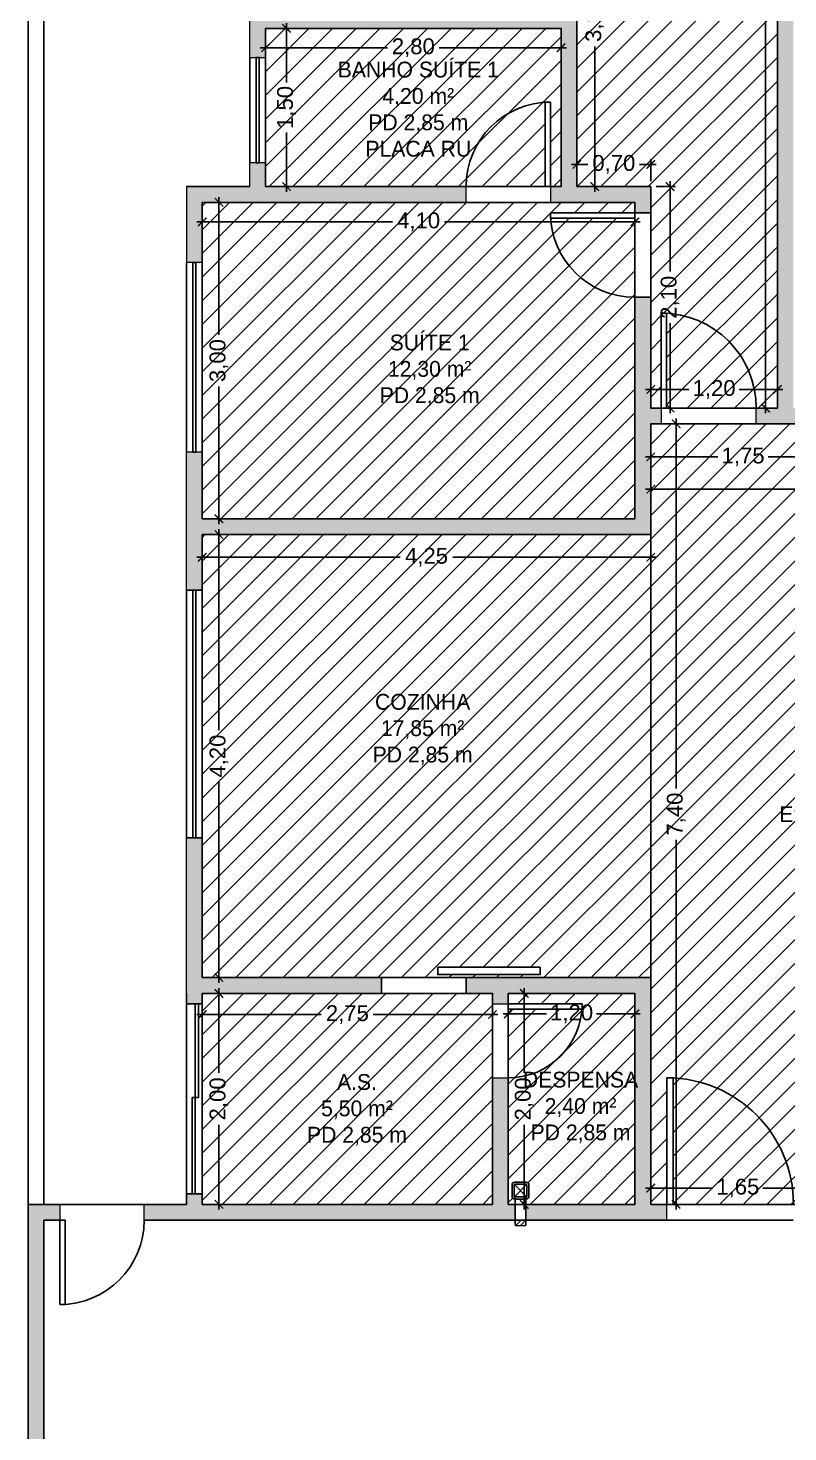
# Model space of a CAD drawing. Header units: metres. Extents: x 2690 to 3939, y 743 to 1123.
# Drawn here: x 3829.04 to 3836.24, y 778.13 to 791.44 of the extents above; entities that cross this region are included whole.
import ezdxf

# ---------------------------------------------------------------- set-up
doc = ezdxf.new("R2010")
doc.units = ezdxf.units.M
doc.set_wipeout_variables(frame=1)
doc.header["$PDMODE"] = 35
doc.linetypes.add('CYPELINEA', pattern=[0])
doc.linetypes.add('HIDDEN', pattern=[0.375, 0.25, -0.125])
for name, color, linetype in [('001', 1, 'Continuous'), ('01', 1, 'Continuous'), ('02', 2, 'Continuous'), ('02-BALDR-VIGA-EIXO-LOCAÇÃO', 1, 'Continuous'), ('03', 3, 'Continuous'), ('04', 4, 'Continuous'), ('1MOBILIÁRIOS', 1, 'Continuous'), ('_a const_hum', 253, 'Continuous'), ('_parede int', 4, 'Continuous'), ('A CONSTRUIR', 10, 'Continuous'), ('ARQ-MOB', 1, 'Continuous'), ('caixilho', 2, 'Continuous'), ('TEXTOS', 3, 'CYPELINEA')]:
    doc.layers.add(name, color=color, linetype=linetype)
doc.layers.add('ALVENARIA', color=4, linetype='Continuous', lineweight=18)
doc.styles.add('ARIAL', font='arial.ttf')
doc.styles.add('ESCALA 1-100', font='GOTHIC.TTF', dxfattribs={"height": 0.15})
doc.dimstyles.new('SALVADOR 1-100 LC', dxfattribs={"dimtxt": 0.15, "dimasz": 0.08, "dimexe": 0.05, "dimexo": 0.05, "dimgap": 0.05, "dimtad": 0, "dimzin": 0, "dimtxsty": 'ARIAL', "dimblk": 'ARCHTICK', "dimcen": 0, "dimdle": 0.05, "dimclrd": 252, "dimclre": 252, "dimclrt": 2, "dimadec": 0, "dimazin": 0, "dimtfac": 1, "dimtofl": 0, "dimtmove": 0, "dimatfit": 3, "dimldrblk": 'OPEN30', "dimfxl": 0, "dimtolj": 1, "dimtzin": 0, "dimlwd": 25, "dimlwe": 25, "dimarcsym": 0})

# ---------------------------------------------------------------- blocks, each defined once
blk = doc.blocks.new('*U7')
at = {"layer": '02'}
for p, q in [((0, 0), (0, 0.9)), ((0, 0.9), (0.05, 0.9)), ((0.05, 0.9), (0.05, 0)), ((0.05, 0), (0, 0))]:
    blk.add_line(p, q, dxfattribs=at)
at = {"layer": '02', "ltscale": 0.05}
blk.add_arc((0, 0), 0.9, 0, 90, dxfattribs=at)
blk = doc.blocks.new('*U4')
at = {"layer": '02'}
for p, q in [((-0.05, 0.8), (-0.05, 0)), ((0, 0.8), (-0.05, 0.8)), ((0, 0), (0, 0.8)), ((-0.05, 0), (0, 0))]:
    blk.add_line(p, q, dxfattribs=at)
at = {"layer": '02', "ltscale": 0.05}
blk.add_arc((0, 0), 0.8, 90, 180, dxfattribs=at)
blk = doc.blocks.new('*U6')
at = {"layer": '02'}
for p, q in [((0, 0), (0, 1)), ((0, 1), (0.05, 1)), ((0.05, 1), (0.05, 0)), ((0.05, 0), (0, 0))]:
    blk.add_line(p, q, dxfattribs=at)
at = {"layer": '02', "ltscale": 0.05}
blk.add_arc((0, 0), 1, 0, 90, dxfattribs=at)
blk = doc.blocks.new('*U5')
at = {"layer": '02'}
for p, q in [((0, 0), (0, 0.8)), ((0, 0.8), (0.05, 0.8)), ((0.05, 0.8), (0.05, 0)), ((0.05, 0), (0, 0))]:
    blk.add_line(p, q, dxfattribs=at)
at = {"layer": '02', "ltscale": 0.05}
blk.add_arc((0, 0), 0.8, 0, 90, dxfattribs=at)
blk = doc.blocks.new('*U8')
at = {"layer": '02'}
for p, q in [((0, 0), (0, 0.7)), ((0, 0.7), (0.05, 0.7)), ((0.05, 0.7), (0.05, 0)), ((0.05, 0), (0, 0))]:
    blk.add_line(p, q, dxfattribs=at)
at = {"layer": '02', "ltscale": 0.05}
blk.add_arc((0, 0), 0.7, 0, 90, dxfattribs=at)
blk = doc.blocks.new('_ArchTick')
at = {"color": 0, "linetype": 'ByBlock', "const_width": 0.15}
blk.add_lwpolyline([(-0.5, -0.5), (0.5, 0.5)], dxfattribs=at)
blk = doc.blocks.new('*D592')
at = {"layer": '001', "color": 252, "linetype": 'Continuous', "lineweight": 25, "transparency": 16777216}
for p, q in [((3834.941, 787.636), (3834.941, 787.322)), ((3836.691, 787.636), (3836.691, 787.322)), ((3834.891, 787.372), (3835.577, 787.372)), ((3836.741, 787.372), (3836.054, 787.372))]:
    blk.add_line(p, q, dxfattribs=at)
at = {"layer": 'DEFPOINTS', "color": 0, "transparency": 16777216}
for p in [(3834.941, 787.686), (3836.691, 787.686), (3836.691, 787.372)]:
    blk.add_point(p, dxfattribs=at)
at = {"layer": '001', "color": 252, "lineweight": 25, "transparency": 16777216, "xscale": 0.08, "yscale": 0.08, "zscale": 0.08, "rotation": 180}
blk.add_blockref('_ArchTick', (3834.941, 787.372), dxfattribs=at)
at = {"layer": '001', "color": 252, "lineweight": 25, "transparency": 16777216, "xscale": 0.08, "yscale": 0.08, "zscale": 0.08}
blk.add_blockref('_ArchTick', (3836.691, 787.372), dxfattribs=at)
at = {"layer": '001', "color": 2, "transparency": 16777216, "insert": (3835.816, 787.372), "char_height": 0.15, "attachment_point": 5, "style": 'ARIAL'}
blk.add_mtext('\\A1;1,75', dxfattribs=at)
blk = doc.blocks.new('_Open30')
at = {"color": 0, "linetype": 'ByBlock', "lineweight": -2}
for p, q in [((-1, 0.27), (0, 0)), ((0, 0), (-1, -0.27)), ((0, 0), (-1, 0))]:
    blk.add_line(p, q, dxfattribs=at)
blk = doc.blocks.new('*D593')
at = {"layer": '001', "color": 252, "linetype": 'Continuous', "lineweight": 25, "transparency": 16777216}
for p, q in [((3834.941, 787.636), (3834.941, 787.017)), ((3840.191, 787.636), (3840.191, 787.017)), ((3834.891, 787.067), (3837.32, 787.067)), ((3840.241, 787.067), (3837.811, 787.067))]:
    blk.add_line(p, q, dxfattribs=at)
at = {"layer": 'DEFPOINTS', "color": 0, "transparency": 16777216}
for p in [(3834.941, 787.686), (3840.191, 787.686), (3840.191, 787.067)]:
    blk.add_point(p, dxfattribs=at)
at = {"layer": '001', "color": 252, "lineweight": 25, "transparency": 16777216, "xscale": 0.08, "yscale": 0.08, "zscale": 0.08, "rotation": 180}
blk.add_blockref('_ArchTick', (3834.941, 787.067), dxfattribs=at)
at = {"layer": '001', "color": 252, "lineweight": 25, "transparency": 16777216, "xscale": 0.08, "yscale": 0.08, "zscale": 0.08}
blk.add_blockref('_ArchTick', (3840.191, 787.067), dxfattribs=at)
at = {"layer": '001', "color": 2, "transparency": 16777216, "insert": (3837.566, 787.067), "char_height": 0.15, "attachment_point": 5, "style": 'ARIAL'}
blk.add_mtext('\\A1;5,25', dxfattribs=at)
blk = doc.blocks.new('*D594')
at = {"layer": '001', "color": 252, "linetype": 'Continuous', "lineweight": 25, "transparency": 16777216}
for p, q in [((3835.182, 787.736), (3835.182, 784.23)), ((3834.991, 787.686), (3835.232, 787.686)), ((3835.182, 780.236), (3835.182, 783.742)), ((3834.991, 780.286), (3835.232, 780.286))]:
    blk.add_line(p, q, dxfattribs=at)
at = {"layer": 'DEFPOINTS', "color": 0, "transparency": 16777216}
for p in [(3834.941, 787.686), (3834.941, 780.286), (3835.182, 780.286)]:
    blk.add_point(p, dxfattribs=at)
at = {"layer": '001', "color": 252, "lineweight": 25, "transparency": 16777216, "xscale": 0.08, "yscale": 0.08, "zscale": 0.08}
for p, rotation in [((3835.182, 787.686), 90), ((3835.182, 780.286), 270)]:
    blk.add_blockref('_ArchTick', p, dxfattribs=dict(at, rotation=rotation))
at = {"layer": '001', "color": 2, "transparency": 16777216, "insert": (3835.182, 783.986), "char_height": 0.15, "attachment_point": 5, "rotation": 90, "style": 'ARIAL'}
blk.add_mtext('\\A1;7,40', dxfattribs=at)
blk = doc.blocks.new('*D595')
at = {"layer": '001', "color": 252, "linetype": 'Continuous', "lineweight": 25, "transparency": 16777216}
for p, q in [((3834.891, 780.44), (3835.527, 780.44)), ((3834.941, 780.336), (3834.941, 780.49)), ((3836.641, 780.44), (3836.004, 780.44)), ((3836.591, 780.336), (3836.591, 780.49))]:
    blk.add_line(p, q, dxfattribs=at)
at = {"layer": 'DEFPOINTS', "color": 0, "transparency": 16777216}
for p in [(3836.591, 780.44), (3834.941, 780.286), (3836.591, 780.286)]:
    blk.add_point(p, dxfattribs=at)
at = {"layer": '001', "color": 252, "lineweight": 25, "transparency": 16777216, "xscale": 0.08, "yscale": 0.08, "zscale": 0.08, "rotation": 180}
blk.add_blockref('_ArchTick', (3834.941, 780.44), dxfattribs=at)
at = {"layer": '001', "color": 252, "lineweight": 25, "transparency": 16777216, "xscale": 0.08, "yscale": 0.08, "zscale": 0.08}
blk.add_blockref('_ArchTick', (3836.591, 780.44), dxfattribs=at)
at = {"layer": '001', "color": 2, "transparency": 16777216, "insert": (3835.766, 780.44), "char_height": 0.15, "attachment_point": 5, "style": 'ARIAL'}
blk.add_mtext('\\A1;1,65', dxfattribs=at)
blk = doc.blocks.new('*D599')
at = {"layer": '001', "color": 252, "linetype": 'Continuous', "lineweight": 25, "transparency": 16777216}
for p, q in [((3833.641, 782.286), (3833.792, 782.286)), ((3833.742, 782.336), (3833.742, 781.532)), ((3833.742, 780.236), (3833.742, 781.04)), ((3833.641, 780.286), (3833.792, 780.286))]:
    blk.add_line(p, q, dxfattribs=at)
at = {"layer": 'DEFPOINTS', "color": 0, "transparency": 16777216}
for p in [(3833.591, 782.286), (3833.742, 782.286), (3833.591, 780.286)]:
    blk.add_point(p, dxfattribs=at)
at = {"layer": '001', "color": 252, "lineweight": 25, "transparency": 16777216, "xscale": 0.08, "yscale": 0.08, "zscale": 0.08}
for p, rotation in [((3833.742, 782.286), 90), ((3833.742, 780.286), 270)]:
    blk.add_blockref('_ArchTick', p, dxfattribs=dict(at, rotation=rotation))
at = {"layer": '001', "color": 2, "transparency": 16777216, "insert": (3833.742, 781.286), "char_height": 0.15, "attachment_point": 5, "rotation": 90, "style": 'ARIAL'}
blk.add_mtext('\\A1;2,00', dxfattribs=at)
blk = doc.blocks.new('*D600')
at = {"layer": '001', "color": 252, "linetype": 'Continuous', "lineweight": 25, "transparency": 16777216}
for p, q in [((3833.591, 782.236), (3833.591, 782.042)), ((3834.791, 782.236), (3834.791, 782.042)), ((3833.541, 782.092), (3833.953, 782.092)), ((3834.841, 782.092), (3834.428, 782.092))]:
    blk.add_line(p, q, dxfattribs=at)
at = {"layer": 'DEFPOINTS', "color": 0, "transparency": 16777216}
for p in [(3833.591, 782.286), (3834.791, 782.286), (3834.791, 782.092)]:
    blk.add_point(p, dxfattribs=at)
at = {"layer": '001', "color": 252, "lineweight": 25, "transparency": 16777216, "xscale": 0.08, "yscale": 0.08, "zscale": 0.08, "rotation": 180}
blk.add_blockref('_ArchTick', (3833.591, 782.092), dxfattribs=at)
at = {"layer": '001', "color": 252, "lineweight": 25, "transparency": 16777216, "xscale": 0.08, "yscale": 0.08, "zscale": 0.08}
blk.add_blockref('_ArchTick', (3834.791, 782.092), dxfattribs=at)
at = {"layer": '001', "color": 2, "transparency": 16777216, "insert": (3834.191, 782.092), "char_height": 0.15, "attachment_point": 5, "style": 'ARIAL'}
blk.add_mtext('\\A1;1,20', dxfattribs=at)
blk = doc.blocks.new('*D601')
at = {"layer": '001', "color": 252, "linetype": 'Continuous', "lineweight": 25, "transparency": 16777216}
for p, q in [((3830.741, 782.286), (3830.899, 782.286)), ((3830.849, 782.336), (3830.849, 781.532)), ((3830.849, 780.236), (3830.849, 781.04)), ((3830.741, 780.286), (3830.899, 780.286))]:
    blk.add_line(p, q, dxfattribs=at)
at = {"layer": 'DEFPOINTS', "color": 0, "transparency": 16777216}
for p in [(3830.691, 782.286), (3830.849, 782.286), (3830.691, 780.286)]:
    blk.add_point(p, dxfattribs=at)
at = {"layer": '001', "color": 252, "lineweight": 25, "transparency": 16777216, "xscale": 0.08, "yscale": 0.08, "zscale": 0.08}
for p, rotation in [((3830.849, 782.286), 90), ((3830.849, 780.286), 270)]:
    blk.add_blockref('_ArchTick', p, dxfattribs=dict(at, rotation=rotation))
at = {"layer": '001', "color": 2, "transparency": 16777216, "insert": (3830.849, 781.286), "char_height": 0.15, "attachment_point": 5, "rotation": 90, "style": 'ARIAL'}
blk.add_mtext('\\A1;2,00', dxfattribs=at)
blk = doc.blocks.new('*D602')
at = {"layer": '001', "color": 252, "linetype": 'Continuous', "lineweight": 25, "transparency": 16777216}
for p, q in [((3830.691, 782.236), (3830.691, 782.035)), ((3833.441, 782.236), (3833.441, 782.035)), ((3830.641, 782.085), (3831.819, 782.085)), ((3833.491, 782.085), (3832.312, 782.085))]:
    blk.add_line(p, q, dxfattribs=at)
at = {"layer": 'DEFPOINTS', "color": 0, "transparency": 16777216}
for p in [(3830.691, 782.286), (3833.441, 782.286), (3833.441, 782.085)]:
    blk.add_point(p, dxfattribs=at)
at = {"layer": '001', "color": 252, "lineweight": 25, "transparency": 16777216, "xscale": 0.08, "yscale": 0.08, "zscale": 0.08, "rotation": 180}
blk.add_blockref('_ArchTick', (3830.691, 782.085), dxfattribs=at)
at = {"layer": '001', "color": 252, "lineweight": 25, "transparency": 16777216, "xscale": 0.08, "yscale": 0.08, "zscale": 0.08}
blk.add_blockref('_ArchTick', (3833.441, 782.085), dxfattribs=at)
at = {"layer": '001', "color": 2, "transparency": 16777216, "insert": (3832.066, 782.085), "char_height": 0.15, "attachment_point": 5, "style": 'ARIAL'}
blk.add_mtext('\\A1;2,75', dxfattribs=at)
blk = doc.blocks.new('*D603')
at = {"layer": '001', "color": 252, "linetype": 'Continuous', "lineweight": 25, "transparency": 16777216}
for p, q in [((3830.741, 786.636), (3830.899, 786.636)), ((3830.849, 786.686), (3830.849, 784.783)), ((3830.849, 782.386), (3830.849, 784.288)), ((3830.741, 782.436), (3830.899, 782.436))]:
    blk.add_line(p, q, dxfattribs=at)
at = {"layer": 'DEFPOINTS', "color": 0, "transparency": 16777216}
for p in [(3830.691, 786.636), (3830.849, 786.636), (3830.691, 782.436)]:
    blk.add_point(p, dxfattribs=at)
at = {"layer": '001', "color": 252, "lineweight": 25, "transparency": 16777216, "xscale": 0.08, "yscale": 0.08, "zscale": 0.08}
for p, rotation in [((3830.849, 786.636), 90), ((3830.849, 782.436), 270)]:
    blk.add_blockref('_ArchTick', p, dxfattribs=dict(at, rotation=rotation))
at = {"layer": '001', "color": 2, "transparency": 16777216, "insert": (3830.849, 784.536), "char_height": 0.15, "attachment_point": 5, "rotation": 90, "style": 'ARIAL'}
blk.add_mtext('\\A1;4,20', dxfattribs=at)
blk = doc.blocks.new('*D604')
at = {"layer": '001', "color": 252, "linetype": 'Continuous', "lineweight": 25, "transparency": 16777216}
for p, q in [((3830.691, 786.586), (3830.691, 786.371)), ((3834.941, 786.586), (3834.941, 786.371)), ((3830.641, 786.421), (3832.567, 786.421)), ((3834.991, 786.421), (3833.064, 786.421))]:
    blk.add_line(p, q, dxfattribs=at)
at = {"layer": 'DEFPOINTS', "color": 0, "transparency": 16777216}
for p in [(3830.691, 786.636), (3834.941, 786.636), (3834.941, 786.421)]:
    blk.add_point(p, dxfattribs=at)
at = {"layer": '001', "color": 252, "lineweight": 25, "transparency": 16777216, "xscale": 0.08, "yscale": 0.08, "zscale": 0.08, "rotation": 180}
blk.add_blockref('_ArchTick', (3830.691, 786.421), dxfattribs=at)
at = {"layer": '001', "color": 252, "lineweight": 25, "transparency": 16777216, "xscale": 0.08, "yscale": 0.08, "zscale": 0.08}
blk.add_blockref('_ArchTick', (3834.941, 786.421), dxfattribs=at)
at = {"layer": '001', "color": 2, "transparency": 16777216, "insert": (3832.816, 786.421), "char_height": 0.15, "attachment_point": 5, "style": 'ARIAL'}
blk.add_mtext('\\A1;4,25', dxfattribs=at)
blk = doc.blocks.new('*D605')
at = {"layer": '001', "color": 252, "linetype": 'Continuous', "lineweight": 25, "transparency": 16777216}
for p, q in [((3830.849, 789.836), (3830.849, 788.53)), ((3830.741, 789.786), (3830.899, 789.786)), ((3830.849, 786.736), (3830.849, 788.041)), ((3830.741, 786.786), (3830.899, 786.786))]:
    blk.add_line(p, q, dxfattribs=at)
at = {"layer": 'DEFPOINTS', "color": 0, "transparency": 16777216}
for p in [(3830.691, 789.786), (3830.849, 789.786), (3830.691, 786.786)]:
    blk.add_point(p, dxfattribs=at)
at = {"layer": '001', "color": 252, "lineweight": 25, "transparency": 16777216, "xscale": 0.08, "yscale": 0.08, "zscale": 0.08}
for p, rotation in [((3830.849, 789.786), 90), ((3830.849, 786.786), 270)]:
    blk.add_blockref('_ArchTick', p, dxfattribs=dict(at, rotation=rotation))
at = {"layer": '001', "color": 2, "transparency": 16777216, "insert": (3830.849, 788.286), "char_height": 0.15, "attachment_point": 5, "rotation": 90, "style": 'ARIAL'}
blk.add_mtext('\\A1;3,00', dxfattribs=at)
blk = doc.blocks.new('*D606')
at = {"layer": '001', "color": 252, "linetype": 'Continuous', "lineweight": 25, "transparency": 16777216}
for p, q in [((3830.691, 789.736), (3830.691, 789.551)), ((3834.791, 789.736), (3834.791, 789.551)), ((3830.641, 789.601), (3832.493, 789.601)), ((3834.841, 789.601), (3832.988, 789.601))]:
    blk.add_line(p, q, dxfattribs=at)
at = {"layer": 'DEFPOINTS', "color": 0, "transparency": 16777216}
for p in [(3830.691, 789.786), (3834.791, 789.786), (3834.791, 789.601)]:
    blk.add_point(p, dxfattribs=at)
at = {"layer": '001', "color": 252, "lineweight": 25, "transparency": 16777216, "xscale": 0.08, "yscale": 0.08, "zscale": 0.08, "rotation": 180}
blk.add_blockref('_ArchTick', (3830.691, 789.601), dxfattribs=at)
at = {"layer": '001', "color": 252, "lineweight": 25, "transparency": 16777216, "xscale": 0.08, "yscale": 0.08, "zscale": 0.08}
blk.add_blockref('_ArchTick', (3834.791, 789.601), dxfattribs=at)
at = {"layer": '001', "color": 2, "transparency": 16777216, "insert": (3832.741, 789.601), "char_height": 0.15, "attachment_point": 5, "style": 'ARIAL'}
blk.add_mtext('\\A1;4,10', dxfattribs=at)
blk = doc.blocks.new('*D607')
at = {"layer": '001', "color": 252, "linetype": 'Continuous', "lineweight": 25, "transparency": 16777216}
for p, q in [((3831.341, 791.436), (3831.539, 791.436)), ((3831.489, 791.486), (3831.489, 790.923)), ((3831.489, 789.886), (3831.489, 790.448)), ((3831.341, 789.936), (3831.539, 789.936))]:
    blk.add_line(p, q, dxfattribs=at)
at = {"layer": 'DEFPOINTS', "color": 0, "transparency": 16777216}
for p in [(3831.291, 791.436), (3831.489, 791.436), (3831.291, 789.936)]:
    blk.add_point(p, dxfattribs=at)
at = {"layer": '001', "color": 252, "lineweight": 25, "transparency": 16777216, "xscale": 0.08, "yscale": 0.08, "zscale": 0.08}
for p, rotation in [((3831.489, 791.436), 90), ((3831.489, 789.936), 270)]:
    blk.add_blockref('_ArchTick', p, dxfattribs=dict(at, rotation=rotation))
at = {"layer": '001', "color": 2, "transparency": 16777216, "insert": (3831.489, 790.686), "char_height": 0.15, "attachment_point": 5, "rotation": 90, "style": 'ARIAL'}
blk.add_mtext('\\A1;1,50', dxfattribs=at)
blk = doc.blocks.new('*D608')
at = {"layer": '001', "color": 252, "linetype": 'Continuous', "lineweight": 25, "transparency": 16777216}
for p, q in [((3831.291, 791.386), (3831.291, 791.202)), ((3834.091, 791.386), (3834.091, 791.202)), ((3831.241, 791.252), (3832.445, 791.252)), ((3834.141, 791.252), (3832.936, 791.252))]:
    blk.add_line(p, q, dxfattribs=at)
at = {"layer": 'DEFPOINTS', "color": 0, "transparency": 16777216}
for p in [(3831.291, 791.436), (3834.091, 791.436), (3834.091, 791.252)]:
    blk.add_point(p, dxfattribs=at)
at = {"layer": '001', "color": 252, "lineweight": 25, "transparency": 16777216, "xscale": 0.08, "yscale": 0.08, "zscale": 0.08, "rotation": 180}
blk.add_blockref('_ArchTick', (3831.291, 791.252), dxfattribs=at)
at = {"layer": '001', "color": 252, "lineweight": 25, "transparency": 16777216, "xscale": 0.08, "yscale": 0.08, "zscale": 0.08}
blk.add_blockref('_ArchTick', (3834.091, 791.252), dxfattribs=at)
at = {"layer": '001', "color": 2, "transparency": 16777216, "insert": (3832.691, 791.252), "char_height": 0.15, "attachment_point": 5, "style": 'ARIAL'}
blk.add_mtext('\\A1;2,80', dxfattribs=at)
blk = doc.blocks.new('*D613')
at = {"layer": '001', "color": 252, "linetype": 'Continuous', "lineweight": 25, "transparency": 16777216}
for p, q in [((3834.291, 793.086), (3834.46, 793.086)), ((3834.41, 793.136), (3834.41, 791.756)), ((3834.41, 789.886), (3834.41, 791.265)), ((3834.291, 789.936), (3834.46, 789.936))]:
    blk.add_line(p, q, dxfattribs=at)
at = {"layer": 'DEFPOINTS', "color": 0, "transparency": 16777216}
for p in [(3834.241, 793.086), (3834.41, 793.086), (3834.241, 789.936)]:
    blk.add_point(p, dxfattribs=at)
at = {"layer": '001', "color": 252, "lineweight": 25, "transparency": 16777216, "xscale": 0.08, "yscale": 0.08, "zscale": 0.08}
for p, rotation in [((3834.41, 793.086), 90), ((3834.41, 789.936), 270)]:
    blk.add_blockref('_ArchTick', p, dxfattribs=dict(at, rotation=rotation))
at = {"layer": '001', "color": 2, "transparency": 16777216, "insert": (3834.41, 791.511), "char_height": 0.15, "attachment_point": 5, "rotation": 90, "style": 'ARIAL'}
blk.add_mtext('\\A1;3,15', dxfattribs=at)
blk = doc.blocks.new('*D614')
at = {"layer": '001', "color": 252, "linetype": 'Continuous', "lineweight": 25, "transparency": 16777216}
for p, q in [((3834.191, 790.146), (3834.346, 790.146)), ((3834.241, 789.986), (3834.241, 790.196)), ((3834.991, 790.146), (3834.835, 790.146)), ((3834.941, 789.986), (3834.941, 790.196))]:
    blk.add_line(p, q, dxfattribs=at)
at = {"layer": 'DEFPOINTS', "color": 0, "transparency": 16777216}
for p in [(3834.941, 790.146), (3834.241, 789.936), (3834.941, 789.936)]:
    blk.add_point(p, dxfattribs=at)
at = {"layer": '001', "color": 252, "lineweight": 25, "transparency": 16777216, "xscale": 0.08, "yscale": 0.08, "zscale": 0.08, "rotation": 180}
blk.add_blockref('_ArchTick', (3834.241, 790.146), dxfattribs=at)
at = {"layer": '001', "color": 252, "lineweight": 25, "transparency": 16777216, "xscale": 0.08, "yscale": 0.08, "zscale": 0.08}
blk.add_blockref('_ArchTick', (3834.941, 790.146), dxfattribs=at)
at = {"layer": '001', "color": 2, "transparency": 16777216, "insert": (3834.591, 790.146), "char_height": 0.15, "attachment_point": 5, "style": 'ARIAL'}
blk.add_mtext('\\A1;0,70', dxfattribs=at)
blk = doc.blocks.new('*D615')
at = {"layer": '001', "color": 252, "linetype": 'Continuous', "lineweight": 25, "transparency": 16777216}
for p, q in [((3835.124, 789.986), (3835.124, 789.132)), ((3834.991, 789.936), (3835.174, 789.936)), ((3835.124, 787.786), (3835.124, 788.64)), ((3834.991, 787.836), (3835.174, 787.836))]:
    blk.add_line(p, q, dxfattribs=at)
at = {"layer": 'DEFPOINTS', "color": 0, "transparency": 16777216}
for p in [(3834.941, 789.936), (3834.941, 787.836), (3835.124, 787.836)]:
    blk.add_point(p, dxfattribs=at)
at = {"layer": '001', "color": 252, "lineweight": 25, "transparency": 16777216, "xscale": 0.08, "yscale": 0.08, "zscale": 0.08}
for p, rotation in [((3835.124, 789.936), 90), ((3835.124, 787.836), 270)]:
    blk.add_blockref('_ArchTick', p, dxfattribs=dict(at, rotation=rotation))
at = {"layer": '001', "color": 2, "transparency": 16777216, "insert": (3835.124, 788.886), "char_height": 0.15, "attachment_point": 5, "rotation": 90, "style": 'ARIAL'}
blk.add_mtext('\\A1;2,10', dxfattribs=at)
blk = doc.blocks.new('*D616')
at = {"layer": '001', "color": 252, "linetype": 'Continuous', "lineweight": 25, "transparency": 16777216}
for p, q in [((3834.891, 788.012), (3835.303, 788.012)), ((3834.941, 787.886), (3834.941, 788.062)), ((3836.191, 788.012), (3835.778, 788.012)), ((3836.141, 787.886), (3836.141, 788.062))]:
    blk.add_line(p, q, dxfattribs=at)
at = {"layer": 'DEFPOINTS', "color": 0, "transparency": 16777216}
for p in [(3836.141, 788.012), (3834.941, 787.836), (3836.141, 787.836)]:
    blk.add_point(p, dxfattribs=at)
at = {"layer": '001', "color": 252, "lineweight": 25, "transparency": 16777216, "xscale": 0.08, "yscale": 0.08, "zscale": 0.08, "rotation": 180}
blk.add_blockref('_ArchTick', (3834.941, 788.012), dxfattribs=at)
at = {"layer": '001', "color": 252, "lineweight": 25, "transparency": 16777216, "xscale": 0.08, "yscale": 0.08, "zscale": 0.08}
blk.add_blockref('_ArchTick', (3836.141, 788.012), dxfattribs=at)
at = {"layer": '001', "color": 2, "transparency": 16777216, "insert": (3835.541, 788.012), "char_height": 0.15, "attachment_point": 5, "style": 'ARIAL'}
blk.add_mtext('\\A1;1,20', dxfattribs=at)
blk = doc.blocks.new('*D617')
at = {"layer": '001', "color": 252, "linetype": 'Continuous', "lineweight": 25, "transparency": 16777216}
for p, q in [((3836.091, 796.236), (3835.979, 796.236)), ((3836.029, 796.286), (3836.029, 792.28)), ((3836.029, 787.786), (3836.029, 791.791)), ((3836.091, 787.836), (3835.979, 787.836))]:
    blk.add_line(p, q, dxfattribs=at)
at = {"layer": 'DEFPOINTS', "color": 0, "transparency": 16777216}
for p in [(3836.029, 796.236), (3836.141, 796.236), (3836.141, 787.836)]:
    blk.add_point(p, dxfattribs=at)
at = {"layer": '001', "color": 252, "lineweight": 25, "transparency": 16777216, "xscale": 0.08, "yscale": 0.08, "zscale": 0.08}
for p, rotation in [((3836.029, 796.236), 90), ((3836.029, 787.836), 270)]:
    blk.add_blockref('_ArchTick', p, dxfattribs=dict(at, rotation=rotation))
at = {"layer": '001', "color": 2, "transparency": 16777216, "insert": (3836.029, 792.036), "char_height": 0.15, "attachment_point": 5, "rotation": 90, "style": 'ARIAL'}
blk.add_mtext('\\A1;8,40', dxfattribs=at)

msp = doc.modelspace()

# ---------------------------------------------------------------- hatches: boundary and pattern name
at = {"layer": '001', "true_color": 0xc7c8ca}
h = msp.add_hatch(dxfattribs=at)
h.set_pattern_fill('ANSI31', color=9, scale=0.05)
h.paths.add_polyline_path([(3839.4406, 799.8857), (3834.9406, 799.8857), (3834.9406, 796.3857), (3835.0906, 796.3857), (3835.0906, 797.2857), (3835.1406, 797.2857), (3835.1406, 797.2843, -0.3980255), (3835.9906, 796.3857), (3839.4406, 796.3857)])
h.paths.add_polyline_path([(3835.1406, 797.2843), (3835.1406, 796.3857), (3835.9906, 796.3857, 0.3980255)], flags=17)
h.paths.add_polyline_path([(3834.7906, 799.8857), (3831.2906, 799.8857), (3831.2906, 796.3857), (3834.7906, 796.3857)])
h.paths.add_polyline_path([(3831.3294, 797.1382), (3831.2994, 797.1382), (3831.2994, 798.0352), (3831.3294, 798.0352)], flags=16)
h.paths.add_polyline_path([(3834.7906, 796.2357), (3830.6906, 796.2357), (3830.6906, 793.2357), (3834.7906, 793.2357), (3834.7906, 793.3357), (3833.9906, 793.3357), (3833.9906, 793.3857), (3833.9921, 793.3857, -0.3960122), (3834.7906, 794.1357)])
h.paths.add_polyline_path([(3839.5906, 796.2357), (3836.2906, 796.2357), (3836.2906, 794.9357, -0.3960122), (3837.089, 794.1857), (3837.0906, 794.1857), (3837.0906, 794.1357), (3836.2906, 794.1357), (3836.2906, 794.0357), (3839.5906, 794.0357)])
h.paths.add_polyline_path([(3836.2906, 794.9357), (3836.2906, 794.1857), (3837.089, 794.1857, 0.3960122)], flags=17)
h.paths.add_polyline_path([(3834.7906, 794.1357, 0.3960122), (3833.9921, 793.3857), (3834.7906, 793.3857)], flags=17)
h.paths.add_polyline_path([(3834.7906, 788.8857, -0.3960122), (3833.9921, 789.6357), (3833.9906, 789.6357), (3833.9906, 789.6857), (3834.7906, 789.6857), (3834.7906, 789.7857), (3830.6906, 789.7857), (3830.6906, 786.7857), (3834.7906, 786.7857)])
h.paths.add_polyline_path([(3834.7906, 789.6357), (3833.9921, 789.6357, 0.3960122), (3834.7906, 788.8857)], flags=17)
h.paths.add_polyline_path([(3834.9406, 786.6357), (3830.6906, 786.6357), (3830.6906, 782.4357), (3834.9406, 782.4357)])
h.paths.add_polyline_path([(3832.9218, 782.534), (3833.8929, 782.534), (3833.8929, 782.465), (3832.9218, 782.465)], flags=16)
h.paths.add_polyline_path([(3833.4406, 782.2857), (3830.6906, 782.2857), (3830.6906, 780.2857), (3833.4406, 780.2857)])
h.paths.add_polyline_path([(3834.7906, 782.2857), (3833.5906, 782.2857), (3833.5906, 782.1857), (3834.2906, 782.1857), (3834.2906, 782.1357), (3834.2888, 782.1357, -0.3934265), (3833.5906, 781.4857), (3833.5906, 780.2857), (3833.6562, 780.2857), (3833.6562, 780.3363), (3833.6529, 780.3363, -0.4142136), (3833.6262, 780.363), (3833.6262, 780.4696, -0.4142136), (3833.6529, 780.4963), (3833.7595, 780.4963, -0.4142136), (3833.7862, 780.4696), (3833.7862, 780.363, -0.4142136), (3833.7595, 780.3363), (3833.7562, 780.3363), (3833.7562, 780.2857), (3834.7906, 780.2857)])
h.paths.add_polyline_path([(3834.2888, 782.1357), (3833.5906, 782.1357), (3833.5906, 781.4857, 0.3934265)], flags=17)
h.paths.add_polyline_path([(3836.1406, 794.1347), (3836.1405, 794.1347), (3836.1405, 794.9347), (3836.1406, 796.2357), (3835.9906, 796.2357), (3835.9906, 796.3857), (3835.1406, 796.3857), (3835.0906, 796.3857), (3835.0906, 796.2357), (3834.9406, 796.2357), (3834.9406, 794.1357), (3834.9406, 793.3357), (3834.9406, 793.0857), (3834.8906, 793.0857), (3834.8906, 789.9357), (3834.9406, 789.9357), (3834.9406, 789.6857), (3834.9406, 788.8857), (3834.9406, 787.8357), (3835.0406, 787.8357), (3835.0406, 788.7357), (3835.0906, 788.7357), (3835.0906, 788.7343, -0.3980255), (3835.9406, 787.8357), (3836.1406, 787.8357)])
h.paths.add_polyline_path([(3834.8906, 793.0857), (3834.2406, 793.0857), (3834.2406, 789.9357), (3834.8906, 789.9357)])
h.paths.add_polyline_path([(3835.0906, 788.7343), (3835.0906, 787.8357), (3835.9406, 787.8357, 0.3980255)], flags=17)
at = {"layer": '001', "true_color": 0x136734}
h = msp.add_hatch(dxfattribs=at)
h.set_pattern_fill('ANSI31', color=116, scale=0.05)
h.paths.add_polyline_path([(3833.9406, 790.7341), (3833.9406, 790.7357), (3833.9906, 790.7357), (3833.9906, 789.9357), (3834.0906, 789.9357), (3834.0906, 791.4357), (3831.2906, 791.4357), (3831.2906, 789.9357), (3833.1906, 789.9357, -0.3960122)])
h.paths.add_polyline_path([(3833.9406, 790.7341, 0.3960122), (3833.1906, 789.9357), (3833.9406, 789.9357)], flags=17)
at = {"layer": '001', "true_color": 0x636466}
h = msp.add_hatch(dxfattribs=at)
h.set_pattern_fill('ANSI31', color=251, scale=0.05)
h.paths.add_polyline_path([(3840.0406, 787.5357), (3836.6906, 787.5357), (3836.6906, 787.6857), (3834.9406, 787.6857), (3834.9406, 780.2857), (3835.0935, 780.2857), (3835.0935, 781.4857), (3835.1535, 781.4857), (3835.1535, 781.4842, -0.3996375), (3836.2935, 780.2857), (3836.5906, 780.2857), (3836.5906, 779.6857), (3840.0406, 779.6857)])
h.paths.add_polyline_path([(3835.1535, 781.4842), (3835.1535, 780.2857), (3836.2935, 780.2857, 0.3996375)], flags=17)
at = {"layer": '03'}
h = msp.add_hatch(dxfattribs=at)
h.set_pattern_fill('ANSI31', color=256, scale=0.01)
h.set_pattern_definition([(45, (175, 0), (-0.0224506403, 0.0224506403), [])])
h.paths.add_polyline_path([(3833.7562, 780.1357), (3833.6562, 780.1357), (3833.6562, 780.0857), (3833.7562, 780.0857)])
at = {"layer": 'A CONSTRUIR'}
h = msp.add_hatch(color=256, dxfattribs=at)
h.dxf.hatch_style = 1
h.paths.add_polyline_path([(3839.7406, 794.1857), (3839.5906, 794.1857), (3839.5906, 794.0357), (3836.2906, 794.0357), (3836.2906, 794.1357), (3836.1406, 794.1357), (3836.1406, 787.8357), (3835.9406, 787.8357), (3835.9406, 787.6857), (3836.9906, 787.6857), (3836.9906, 787.8357), (3836.2906, 787.8357), (3836.2906, 792.3357), (3839.7406, 792.3357), (3839.7406, 792.5857), (3839.5906, 792.5857), (3839.5906, 792.4857), (3836.2906, 792.4857), (3836.2906, 793.8857), (3839.5906, 793.8857), (3839.5906, 793.8357), (3839.7406, 793.8357), (3839.7406, 793.9857)])
h = msp.add_hatch(color=256, dxfattribs=at)
h.dxf.hatch_style = 1
h.paths.add_polyline_path([(3834.9406, 793.3357), (3834.7906, 793.3357), (3834.7906, 793.2357), (3833.9906, 793.2357), (3833.9906, 793.0857), (3834.0906, 793.0857), (3834.0906, 791.5857), (3831.2906, 791.5857), (3831.2906, 791.8107), (3831.1406, 791.8107), (3831.1406, 791.1607), (3831.2906, 791.1607), (3831.2906, 791.4357), (3834.0906, 791.4357), (3834.0906, 789.9357), (3833.9906, 789.9357), (3833.9906, 789.7857), (3834.7906, 789.7857), (3834.7906, 789.6857), (3834.9406, 789.6857), (3834.9406, 789.9357), (3834.2406, 789.9357), (3834.2406, 793.0857), (3834.9406, 793.0857)])
h = msp.add_hatch(color=256, dxfattribs=at)
h.dxf.hatch_style = 1
h.paths.add_polyline_path([(3833.1906, 789.9357), (3831.2906, 789.9357), (3831.2906, 790.1607), (3831.1406, 790.1607), (3831.1406, 789.9357), (3830.5406, 789.9357), (3830.5406, 789.217), (3830.6906, 789.217), (3830.6906, 789.7857), (3833.1906, 789.7857)])
h = msp.add_hatch(color=256, dxfattribs=at)
h.dxf.hatch_style = 1
h.paths.add_polyline_path([(3834.9406, 787.6857), (3835.0406, 787.6857), (3835.0406, 787.8357), (3834.9406, 787.8357), (3834.9406, 788.8857), (3834.7906, 788.8857), (3834.7906, 786.7857), (3830.6906, 786.7857), (3830.6906, 787.417), (3830.5406, 787.417), (3830.5406, 786.1107), (3830.6906, 786.1107), (3830.6906, 786.6357), (3834.9406, 786.6357)])
h = msp.add_hatch(color=256, dxfattribs=at)
h.dxf.hatch_style = 1
h.paths.add_polyline_path([(3832.3906, 782.4357), (3830.6906, 782.4357), (3830.6906, 783.7607), (3830.5406, 783.7607), (3830.5406, 782.2857), (3830.5406, 782.1857), (3830.6906, 782.1857), (3830.6906, 782.2857), (3832.3906, 782.2857)])
h = msp.add_hatch(color=256, dxfattribs=at)
h.dxf.hatch_style = 1
h.paths.add_polyline_path([(3834.9406, 782.4357), (3833.1906, 782.4357), (3833.1906, 782.2857), (3833.4406, 782.2857), (3833.4406, 782.1857), (3833.5906, 782.1857), (3833.5906, 782.2857), (3834.7906, 782.2857), (3834.7906, 780.2857), (3834.6656, 780.2857), (3833.7562, 780.2857), (3833.7562, 780.1357), (3834.6656, 780.1357), (3834.9406, 780.1357), (3835.0906, 780.1357), (3835.0906, 780.2857), (3834.9406, 780.2857)])
h = msp.add_hatch(color=256, dxfattribs=at)
h.dxf.hatch_style = 1
h.paths.add_polyline_path([(3833.5906, 781.4857), (3833.4406, 781.4857), (3833.4406, 780.2857), (3830.6906, 780.2857), (3830.6906, 780.3857), (3830.5406, 780.3857), (3830.5406, 780.2857), (3830.1406, 780.2857), (3830.1406, 780.1357), (3833.6562, 780.1357), (3833.6562, 780.2857), (3833.5906, 780.2857)])
h = msp.add_hatch(color=256, dxfattribs=at)
h.dxf.hatch_style = 1
h.paths.add_polyline_path([(3829.1906, 780.1357), (3829.3406, 780.1357), (3829.3406, 780.2857), (3829.0406, 780.2857), (3829.0406, 775.0357), (3829.1906, 775.0357)])

# ---------------------------------------------------------------- linework, layer by layer
at = {"layer": '001'}
for points in [[(3834.9406, 789.9357), (3834.9406, 787.8357), (3836.1406, 787.8357), (3836.1406, 796.2357), (3834.9406, 796.2357)], [(3834.9406, 780.2857), (3836.5906, 780.2857), (3836.5906, 779.6857), (3840.0406, 779.6857), (3840.0406, 787.5357), (3836.6906, 787.5357), (3836.6906, 787.6857), (3834.9406, 787.6857), (3834.9406, 780.2857)]]:
    msp.add_lwpolyline(points, dxfattribs=at)
for points in [[(3830.6906, 786.7857), (3834.7906, 786.7857), (3834.7906, 789.7857), (3830.6906, 789.7857)], [(3830.6906, 782.4357), (3834.9406, 782.4357), (3834.9406, 786.6357), (3830.6906, 786.6357)], [(3830.6906, 782.2857), (3833.4406, 782.2857), (3833.4406, 780.2857), (3830.6906, 780.2857)], [(3833.5906, 780.2857), (3834.7906, 780.2857), (3834.7906, 782.2857), (3833.5906, 782.2857)]]:
    msp.add_lwpolyline(points, close=True, dxfattribs=at)
at = {"layer": '01'}
for p, q in [((3831.1406, 790.1607), (3831.1406, 791.1607)), ((3831.2906, 791.1607), (3831.2906, 790.1607))]:
    msp.add_line(p, q, dxfattribs=at)
msp.add_lwpolyline([(3834.7906, 788.8857), (3834.7906, 789.6857), (3834.9406, 789.6857), (3834.9406, 788.8857)], close=True, dxfattribs=at)
at = {"layer": '02'}
msp.add_lwpolyline([(3851.7606, 800.0357), (3829.0406, 800.0357), (3829.0406, 770.0357), (3831.9006, 770.0357, 0.2126278), (3840.2629, 775.297)], format="xyb", close=True, dxfattribs=at)
at = {"layer": '02', "ltscale": 0.05, "flags": 128}
msp.add_lwpolyline([(3830.6006, 787.417), (3830.6006, 789.217), (3830.6306, 789.217), (3830.6306, 787.417)], close=True, dxfattribs=at)
at = {"layer": '02', "color": 2}
msp.add_lwpolyline([(3832.9218, 782.534), (3833.8929, 782.534), (3833.8929, 782.465), (3832.9218, 782.465)], close=True, dxfattribs=at)
at = {"layer": '02-BALDR-VIGA-EIXO-LOCAÇÃO'}
for p, q in [((3830.5406, 782.1857), (3830.5406, 780.3857)), ((3830.6906, 782.1857), (3830.6906, 780.3857)), ((3830.1406, 780.2857), (3829.3406, 780.2857))]:
    msp.add_line(p, q, dxfattribs=at)
at = {"layer": '03'}
for p, q in [((3829.0406, 796.2357), (3829.0406, 780.2857)), ((3829.1906, 780.2857), (3829.1906, 796.2357))]:
    msp.add_line(p, q, dxfattribs=at)
at = {"layer": '04'}
for p, q in [((3834.2406, 793.0857), (3834.2406, 789.9357)), ((3831.2906, 791.4357), (3831.2906, 791.4357)), ((3831.2906, 791.4357), (3834.0906, 791.4357)), ((3834.0906, 791.4357), (3834.0906, 789.9357)), ((3830.5406, 789.9357), (3831.1406, 789.9357)), ((3831.2906, 789.9357), (3833.1906, 789.9357)), ((3833.9406, 789.9357), (3834.0906, 789.9357)), ((3834.2406, 789.9357), (3834.9406, 789.9357)), ((3830.6906, 789.7857), (3833.1906, 789.7857)), ((3833.9906, 789.7857), (3834.7906, 789.7857)), ((3834.7906, 789.7857), (3834.7906, 789.6857)), ((3834.7906, 788.8857), (3834.7906, 786.7857)), ((3834.9406, 788.8857), (3834.9406, 787.8357)), ((3834.9406, 787.8357), (3835.0406, 787.8357)), ((3835.9406, 787.8357), (3836.1406, 787.8357)), ((3834.9406, 787.6857), (3834.9406, 786.6357)), ((3834.9406, 787.6857), (3835.0406, 787.6857)), ((3835.9406, 787.6857), (3836.9906, 787.6857)), ((3830.6906, 786.7857), (3830.6906, 787.417)), ((3830.5406, 786.8357), (3830.5406, 786.8357)), ((3830.6906, 786.7857), (3834.7906, 786.7857)), ((3830.6906, 786.6357), (3834.9406, 786.6357)), ((3830.6906, 786.1107), (3830.5406, 786.1107)), ((3830.6906, 783.7607), (3830.5406, 783.7607)), ((3830.6906, 782.4357), (3832.3906, 782.4357)), ((3832.3906, 782.4357), (3832.3906, 782.2857)), ((3833.1906, 782.4357), (3834.9406, 782.4357)), ((3833.1906, 782.4357), (3833.1906, 782.2857)), ((3834.9406, 782.4357), (3834.9406, 780.2857)), ((3830.6906, 782.2857), (3832.3906, 782.2857)), ((3833.1906, 782.2857), (3833.4406, 782.2857)), ((3833.4406, 782.2857), (3833.4406, 782.1857)), ((3833.5906, 782.2857), (3834.7906, 782.2857)), ((3833.5906, 782.2857), (3833.5906, 782.1857)), ((3834.7906, 782.2857), (3834.7906, 780.2857)), ((3833.4406, 781.4857), (3833.4406, 780.2857)), ((3833.5906, 781.4857), (3833.5906, 780.2857)), ((3833.6262, 780.363), (3833.6262, 780.4696)), ((3833.6462, 780.363), (3833.6462, 780.4696)), ((3833.6482, 780.4743), (3833.7643, 780.3583)), ((3833.6482, 780.3583), (3833.7643, 780.4743)), ((3833.6529, 780.4963), (3833.7595, 780.4963)), ((3833.6529, 780.4763), (3833.7595, 780.4763)), ((3833.7662, 780.4696), (3833.7662, 780.363)), ((3833.7862, 780.4696), (3833.7862, 780.363)), ((3829.0406, 778.2857), (3829.0406, 780.2857)), ((3829.0406, 775.0357), (3829.0406, 780.2857)), ((3829.0406, 780.2857), (3829.3406, 780.2857)), ((3830.1406, 780.2857), (3830.5406, 780.2857)), ((3830.6906, 780.2857), (3833.4406, 780.2857)), ((3833.5906, 780.2857), (3834.6656, 780.2857)), ((3833.7595, 780.3563), (3833.6529, 780.3563)), ((3833.7595, 780.3363), (3833.6529, 780.3363)), ((3834.6656, 780.2857), (3834.7906, 780.2857)), ((3834.9406, 780.2857), (3835.0906, 780.2857)), ((3829.1906, 780.1357), (3829.1906, 775.0357)), ((3829.1906, 780.1357), (3829.3406, 780.1357)), ((3830.1406, 780.1357), (3834.6656, 780.1357)), ((3834.6656, 780.1357), (3834.9406, 780.1357)), ((3834.9406, 780.1357), (3834.9406, 780.1357)), ((3834.9406, 780.1357), (3834.9406, 780.1357)), ((3834.9406, 780.1357), (3835.0906, 780.1357))]:
    msp.add_line(p, q, dxfattribs=at)
at = {"layer": '04', "linetype": 'Continuous'}
for p, q in [((3833.6562, 780.3563), (3833.6562, 780.0941)), ((3833.7562, 780.3563), (3833.7562, 780.0941))]:
    msp.add_line(p, q, dxfattribs=at)
at = {"layer": '04'}
for centre, radius, start, end in [((3833.6529, 780.4696), 0.0267, 90, 180), ((3833.6529, 780.4696), 0.00667, 90, 180), ((3833.7595, 780.4696), 0.0267, 0, 90), ((3833.7595, 780.4696), 0.00667, 0, 90), ((3833.6529, 780.363), 0.0267, 180, 270), ((3833.6529, 780.363), 0.00667, 180, 270), ((3833.7595, 780.363), 0.0267, 270, 0), ((3833.7595, 780.363), 0.00667, 270, 0)]:
    msp.add_arc(centre, radius, start, end, dxfattribs=at)
at = {"layer": '1MOBILIÁRIOS'}
msp.add_lwpolyline([(3830.5406, 783.7607), (3830.6906, 783.7607), (3830.6906, 786.1107), (3830.5406, 786.1107)], close=True, dxfattribs=at)
at = {"layer": '_a const_hum', "color": 4}
msp.add_line((3836.1406, 794.1357), (3836.1406, 787.8357), dxfattribs=at)
at = {"layer": '_a const_hum', "color": 1}
for p, q in [((3830.5406, 789.217), (3830.5406, 787.417)), ((3830.6906, 787.417), (3830.6906, 789.217))]:
    msp.add_line(p, q, dxfattribs=at)
at = {"layer": '_a const_hum', "color": 1, "linetype": 'HIDDEN'}
msp.add_line((3834.9406, 786.6357), (3834.9406, 782.4357), dxfattribs=at)
at = {"layer": '_parede int'}
for p, q in [((3830.5406, 782.2857), (3830.5406, 782.1857)), ((3830.6906, 782.1857), (3830.6906, 782.2857)), ((3830.5406, 782.1857), (3830.6906, 782.1857)), ((3830.5406, 780.3857), (3830.6906, 780.3857)), ((3830.5406, 780.3857), (3830.5406, 780.2857)), ((3830.6906, 780.3857), (3830.6906, 780.2857))]:
    msp.add_line(p, q, dxfattribs=at)
at = {"layer": 'ALVENARIA'}
for p, q in [((3831.1406, 791.1607), (3831.1406, 791.8107)), ((3831.2906, 791.1607), (3831.2906, 791.4357)), ((3831.1406, 789.9357), (3831.1406, 790.1607)), ((3831.2906, 789.9357), (3831.2906, 790.1607)), ((3830.5406, 789.9357), (3830.5406, 789.217)), ((3830.6906, 789.217), (3830.6906, 789.7857)), ((3830.6906, 789.217), (3830.5406, 789.217)), ((3830.5406, 786.1107), (3830.5406, 787.417)), ((3830.6906, 787.417), (3830.5406, 787.417)), ((3830.6906, 786.1107), (3830.6906, 786.6357)), ((3830.5406, 782.2857), (3830.5406, 783.7607)), ((3830.6906, 782.4357), (3830.6906, 783.7607)), ((3835.0906, 780.2857), (3835.0906, 780.1357)), ((3834.9406, 780.1357), (3834.9406, 780.1357))]:
    msp.add_line(p, q, dxfattribs=at)
at = {"layer": 'ALVENARIA', "lineweight": 18}
for p, q in [((3831.1406, 791.1607), (3831.2906, 791.1607)), ((3831.2906, 790.1607), (3831.1406, 790.1607))]:
    msp.add_line(p, q, dxfattribs=at)
at = {"layer": 'ALVENARIA', "color": 4}
for p, q in [((3833.1906, 789.7857), (3833.1906, 789.9357)), ((3833.9906, 789.9357), (3833.9906, 789.7857)), ((3834.9406, 789.9357), (3834.9406, 789.6857)), ((3834.7906, 789.6857), (3834.9406, 789.6857)), ((3834.7906, 788.8857), (3834.9406, 788.8857)), ((3835.0406, 787.8357), (3835.0406, 787.6857)), ((3835.9406, 787.6857), (3835.9406, 787.8357)), ((3833.4406, 782.1857), (3833.5906, 782.1857)), ((3833.4406, 781.4857), (3833.5906, 781.4857)), ((3829.3406, 780.2857), (3829.3406, 780.1357)), ((3830.1406, 780.1357), (3830.1406, 780.2857))]:
    msp.add_line(p, q, dxfattribs=at)
at = {"layer": 'ALVENARIA', "linetype": 'Continuous'}
msp.add_lwpolyline([(3833.6562, 780.1357), (3833.6562, 780.0857), (3833.7562, 780.0857), (3833.7562, 780.1357)], close=True, dxfattribs=at)
at = {"layer": 'ARQ-MOB'}
for p, q in [((3835.0906, 780.2857), (3836.2906, 780.2857)), ((3835.0906, 780.1357), (3836.2906, 780.1357))]:
    msp.add_line(p, q, dxfattribs=at)
at = {"layer": 'caixilho'}
for points in [[(3830.6306, 783.7607), (3830.6006, 783.7607), (3830.6006, 786.1107), (3830.6306, 786.1107)], [(3830.6249, 781.2988), (3830.6549, 781.2988), (3830.6549, 782.1857), (3830.6249, 782.1857)], [(3830.5949, 780.3857), (3830.6249, 780.3857), (3830.6249, 781.2988), (3830.5949, 781.2988)]]:
    msp.add_lwpolyline(points, close=True, dxfattribs=at)

# ---------------------------------------------------------------- block references
at = {"layer": '02', "ltscale": 0.05}
for name, p in [('*U4', (3833.9906, 789.9357)), ('*U7', (3835.0406, 787.8357))]:
    msp.add_blockref(name, p, dxfattribs=at)
for name, p, rotation in [('*U4', (3834.7906, 789.6857), 90.00000000000001), ('*U8', (3833.5906, 782.1857), 270.0000000000229)]:
    msp.add_blockref(name, p, dxfattribs=dict(at, rotation=rotation))
at = {"layer": '02', "ltscale": 0.05, "xscale": 1.2, "yscale": 1.2, "zscale": 1.2}
msp.add_blockref('*U6', (3835.0935, 780.2857), dxfattribs=at)
at = {"layer": '02', "ltscale": 0.05, "xscale": -1, "rotation": 180}
msp.add_blockref('*U5', (3829.3406, 780.1357), dxfattribs=at)

# ---------------------------------------------------------------- texts
at = {"layer": 'TEXTOS', "char_height": 0.15, "attachment_point": 1, "style": 'ESCALA 1-100'}
for s, insert in [('\\pxqc;BANHO SUÍTE 1^J4,20 m² ^JPD 2,85 m^JPLACA RU', (3831.2057, 791.12)), ('\\pxqc;SUÍTE 1^J12,30 m² ^JPD 2,85 m', (3831.3138, 788.5324)), ('\\pxqc;COZINHA^J17,85 m² ^JPD 2,85 m', (3831.2469, 785.1257)), ('\\pxqc;ESTAR/ JANTAR^J41 m² ^JEntreforro com 30 cm de altura^JPD 3,40 m', (3836.0087, 784.5612)), ('\\pxqc;A.S.^J5,50 m² ^JPD 2,85 m', (3830.6249, 781.5211)), ('\\pxqc;DESPENSA^J2,40 m² ^JPD 2,85 m', (3832.7435, 781.5436))]:
    msp.add_mtext_dynamic_manual_height_columns(s, width=3.064394, gutter_width=12.5, heights=[0], dxfattribs=dict(at, insert=insert))

# ---------------------------------------------------------------- dimensions: what is measured, and where the dimension line sits
at = {"layer": '001'}
for base, p1, p2, picture, middle in [((3836.0287, 796.2357), (3836.1406, 787.8357), (3836.1406, 796.2357), '*D617', (3836.0287, 792.0357)), ((3834.4105, 793.0857), (3834.2406, 789.9357), (3834.2406, 793.0857), '*D613', (3834.4105, 791.5107)), ((3835.1237, 787.8357), (3834.9406, 789.9357), (3834.9406, 787.8357), '*D615', (3835.1237, 788.8857)), ((3830.8493, 789.7857), (3830.6906, 786.7857), (3830.6906, 789.7857), '*D605', (3830.8493, 788.2857)), ((3835.1816, 780.2857), (3834.9406, 787.6857), (3834.9406, 780.2857), '*D594', (3835.1816, 783.9857)), ((3830.8493, 786.6357), (3830.6906, 782.4357), (3830.6906, 786.6357), '*D603', (3830.8493, 784.5357)), ((3830.8493, 782.2857), (3830.6906, 780.2857), (3830.6906, 782.2857), '*D601', (3830.8493, 781.2857)), ((3833.7418, 782.2857), (3833.5906, 780.2857), (3833.5906, 782.2857), '*D599', (3833.7418, 781.2857))]:
    dim = msp.add_linear_dim(base=base, p1=p1, p2=p2, angle=90, dimstyle='SALVADOR 1-100 LC', dxfattribs=at)
    dim.commit()
    dim.dimension.update_dxf_attribs({"geometry": picture, "text_midpoint": middle})
for base, p1, p2, picture, middle in [((3834.9406, 790.1465), (3834.2406, 789.9357), (3834.9406, 789.9357), '*D614', (3834.5906, 790.1465)), ((3834.7906, 789.6013), (3830.6906, 789.7857), (3834.7906, 789.7857), '*D606', (3832.7406, 789.6013)), ((3836.1406, 788.012), (3834.9406, 787.8357), (3836.1406, 787.8357), '*D616', (3835.5406, 788.012)), ((3836.6906, 787.3724), (3834.9406, 787.6857), (3836.6906, 787.6857), '*D592', (3835.8156, 787.3724)), ((3840.1906, 787.0666), (3834.9406, 787.6857), (3840.1906, 787.6857), '*D593', (3837.5656, 787.0666)), ((3834.9406, 786.4209), (3830.6906, 786.6357), (3834.9406, 786.6357), '*D604', (3832.8156, 786.4209)), ((3833.4406, 782.0853), (3830.6906, 782.2857), (3833.4406, 782.2857), '*D602', (3832.0656, 782.0853)), ((3834.7906, 782.0923), (3833.5906, 782.2857), (3834.7906, 782.2857), '*D600', (3834.1906, 782.0923)), ((3836.5906, 780.4396), (3834.9406, 780.2857), (3836.5906, 780.2857), '*D595', (3835.7656, 780.4396))]:
    dim = msp.add_linear_dim(base=base, p1=p1, p2=p2, dimstyle='SALVADOR 1-100 LC', dxfattribs=at)
    dim.commit()
    dim.dimension.update_dxf_attribs({"geometry": picture, "text_midpoint": middle})

# ---------------------------------------------------------------- next in the draw order: wipeouts: each hides what was drawn before it
at = {"ltscale": 0.05}
msp.add_wipeout([(3831.2006, 790.1607), (3831.2006, 791.1607), (3831.2306, 791.1607), (3831.2306, 790.1607)], dxfattribs=at).dxf.layer = '02'

# ---------------------------------------------------------------- next in the draw order: linework, layer by layer
at = {"layer": '001'}
msp.add_lwpolyline([(3831.2906, 791.4357), (3834.0906, 791.4357), (3834.0906, 789.9357), (3831.2906, 789.9357)], close=True, dxfattribs=at)
at = {"layer": '02', "ltscale": 0.05, "flags": 128}
msp.add_lwpolyline([(3831.2006, 790.1607), (3831.2006, 791.1607), (3831.2306, 791.1607), (3831.2306, 790.1607)], close=True, dxfattribs=at)

# ---------------------------------------------------------------- next in the draw order: dimensions: what is measured, and where the dimension line sits
at = {"layer": '001'}
dim = msp.add_linear_dim(base=(3834.0906, 791.2523), p1=(3831.2906, 791.4357), p2=(3834.0906, 791.4357), dimstyle='SALVADOR 1-100 LC', dxfattribs=at)
dim.commit()
dim.dimension.update_dxf_attribs({"geometry": '*D608', "text_midpoint": (3832.6906, 791.2523)})
dim = msp.add_linear_dim(base=(3831.4895, 791.4357), p1=(3831.2906, 789.9357), p2=(3831.2906, 791.4357), angle=90, dimstyle='SALVADOR 1-100 LC', dxfattribs=at)
dim.commit()
dim.dimension.update_dxf_attribs({"geometry": '*D607', "text_midpoint": (3831.4895, 790.6857)})

doc.saveas('drawing.dxf')
